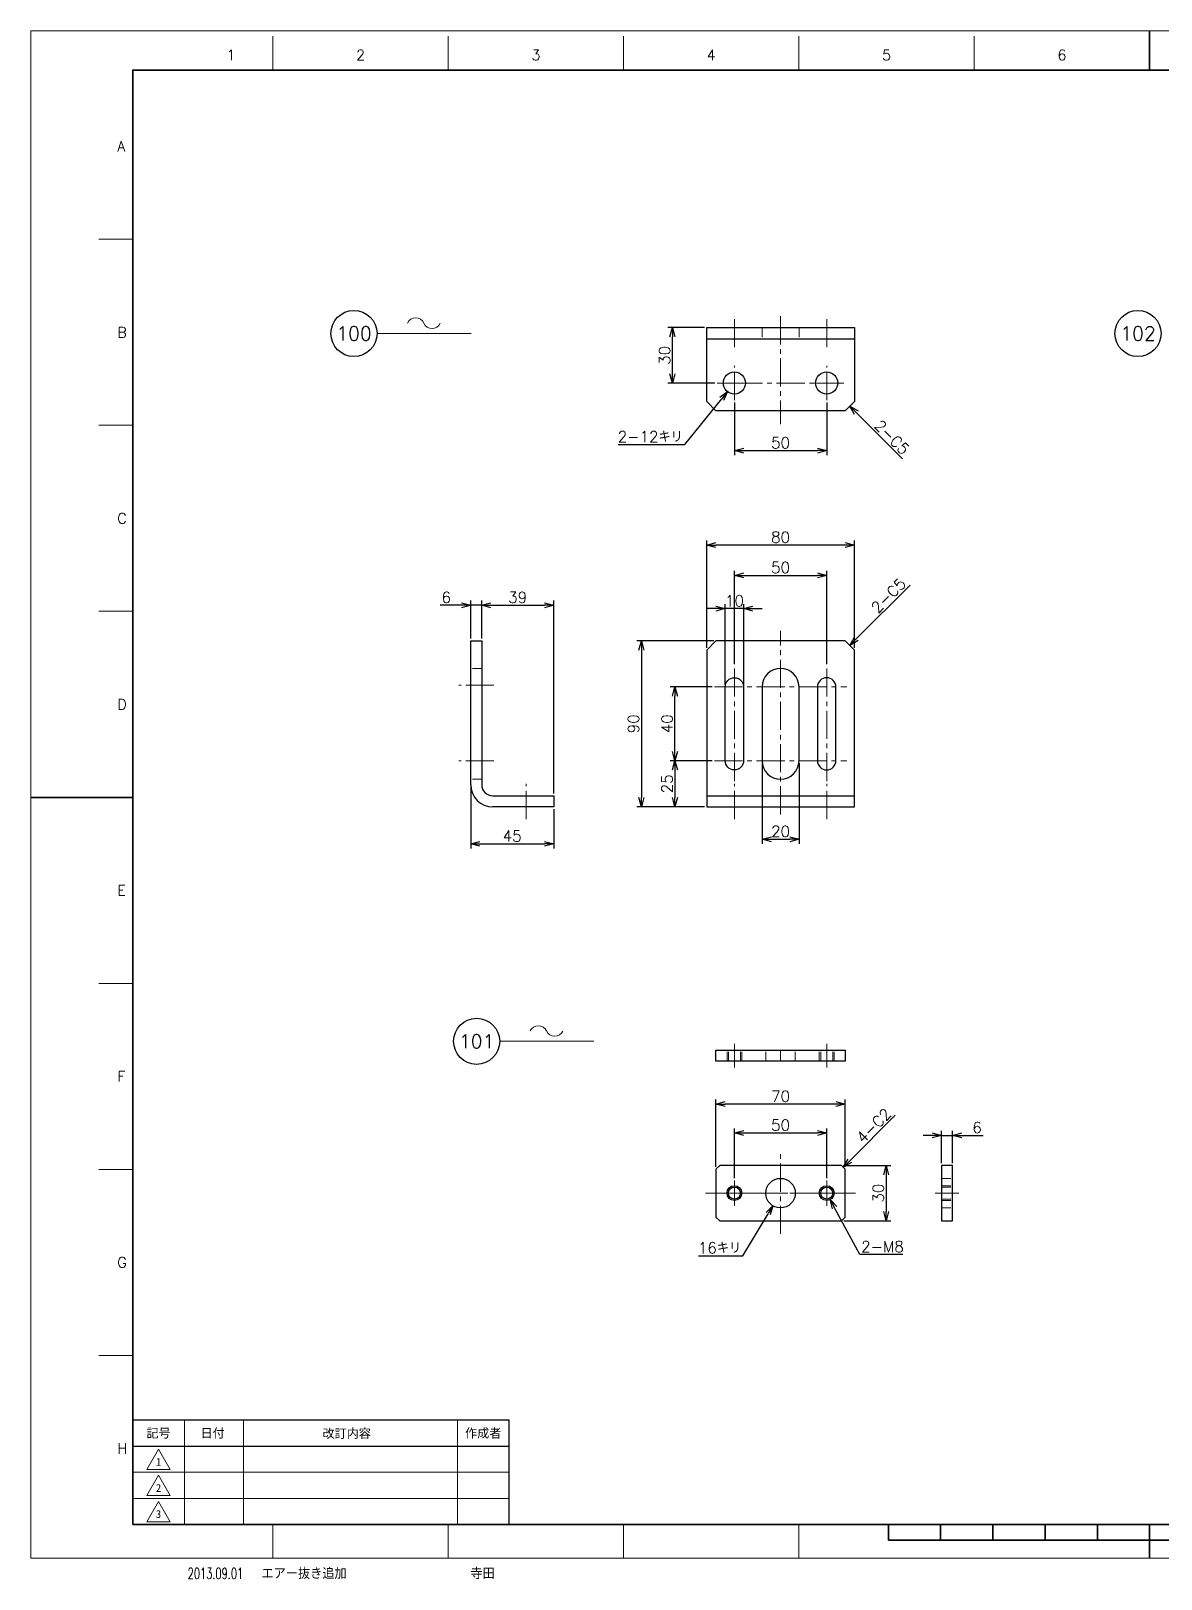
# Model space of a CAD drawing. Header units: millimetres. Extents: x 0 to 1176, y -11 to 828.
# Drawn here: x 0 to 613, y -11 to 828 of the extents above; entities that cross this region are included whole.
import ezdxf
from ezdxf import colors
from ezdxf.entities.mleader import LeaderData, LeaderLine
from ezdxf.enums import TextEntityAlignment as Align
from ezdxf.math import Vec2, Vec3

# ---------------------------------------------------------------- set-up
doc = ezdxf.new("R2010")
doc.units = ezdxf.units.MM
doc.header["$LTSCALE"] = 0.8
doc.header["$PDMODE"] = 99
doc.header["$PDSIZE"] = 1
doc.linetypes.add('CENTER2', pattern=[28.575, 19.05, -3.175, 3.175, -3.175])
doc.linetypes.add('HIDDEN', pattern=[9.525, 6.35, -3.175])
for name, color, linetype, lineweight in [('04_HIDDEN', 2, 'HIDDEN', 13), ('05_CENTER', 4, 'CENTER2', 13), ('08_DIM', 3, 'Continuous', 13), ('90_FRAME', 5, 'Continuous', 35)]:
    doc.layers.add(name, color=color, linetype=linetype, lineweight=lineweight)
doc.layers.add('10_DRAFT', color=8, linetype='Continuous', lineweight=0, plot=False)
doc.layers.add('91_BLANK', color=5, linetype='Continuous', lineweight=0, plot=False)
doc.styles.add('KSS_TXT', font='txt.shx', dxfattribs={"bigfont": 'extfont2.shx'})
doc.styles.add('MS_G', font='MS Gothic.ttf')
doc.styles.get("Standard").update_dxf_attribs({"font": 'txt.shx', "bigfont": 'extfont2.shx'})
doc.styles.add('表題用', font='MS PGothic.ttf')
doc.dimstyles.new('KSS_DIM', dxfattribs={"dimscale": 2, "dimtxt": 3, "dimasz": 2.5, "dimexe": 1.25, "dimexo": 0.625, "dimtad": 1, "dimdsep": 46, "dimtxsty": 'KSS_TXT', "dimblk": 'OPEN30', "dimcen": 0, "dimazin": 2, "dimtfac": 0.75, "dimtmove": 0, "dimatfit": 3, "dimldrblk": 'OPEN30', "dimfxl": 1.25, "dimtolj": 1, "dimarcsym": 0})
doc.dimstyles.new('KSS_DIM$3', dxfattribs={"dimscale": 2, "dimtxt": 3, "dimasz": 2.5, "dimexe": 1.25, "dimexo": 0.625, "dimtad": 1, "dimtih": 1, "dimtoh": 1, "dimdsep": 46, "dimtxsty": 'KSS_TXT', "dimblk": 'OPEN30', "dimcen": 0, "dimazin": 2, "dimtfac": 0.75, "dimtofl": 0, "dimtmove": 0, "dimatfit": 3, "dimldrblk": 'OPEN30', "dimfxl": 1.25, "dimtolj": 1, "dimarcsym": 0})

# ---------------------------------------------------------------- blocks, each defined once
blk = doc.blocks.new('AM_BALLOON1')
at = {"transparency": 16777216}
blk.add_circle((0, 0), 5, dxfattribs=at)
blk.add_attdef('B_NUMBER', text='', height=3, dxfattribs=at).set_placement((0, 0), align=Align.MIDDLE_CENTER)
blk = doc.blocks.new('_OPEN')
at = {"color": 0, "linetype": 'ByBlock'}
for p, q in [((-1, 0.17), (0, 0)), ((0, 0), (-1, -0.17)), ((0, 0), (-1, 0))]:
    blk.add_line(p, q, dxfattribs=at)
blk = doc.blocks.new('p1ba05')
for centre, start, end in [((-2.95, 0.29), 24.2276, 155.5758), ((0, 1.62), 204.2276, 335.5758)]:
    blk.add_arc(centre, 1.62, start, end)
blk = doc.blocks.new('_Open30')
at = {"color": 0, "linetype": 'ByBlock', "lineweight": -2}
for p, q in [((-1, 0.27), (0, 0)), ((0, 0), (-1, -0.27)), ((0, 0), (-1, 0))]:
    blk.add_line(p, q, dxfattribs=at)
blk = doc.blocks.new('*D156')
at = {"layer": '08_DIM', "color": 0, "lineweight": -2, "transparency": 16777216}
for p, q in [((370.1, 497.26), (328.39, 497.26)), ((330.89, 492.26), (330.89, 412.26)), ((365.1, 407.26), (328.39, 407.26))]:
    blk.add_line(p, q, dxfattribs=at)
at = {"layer": 'Defpoints', "color": 0, "transparency": 16777216}
for p in [(371.35, 497.26), (330.89, 407.26), (366.35, 407.26)]:
    blk.add_point(p, dxfattribs=at)
at = {"layer": '08_DIM', "color": 0, "lineweight": -2, "transparency": 16777216, "xscale": 5, "yscale": 5, "zscale": 5}
for p, rotation in [((330.89, 497.26), 90), ((330.89, 407.26), 270)]:
    blk.add_blockref('_Open30', p, dxfattribs=dict(at, rotation=rotation))
at = {"layer": '08_DIM', "color": 0, "transparency": 16777216, "insert": (326.64, 452.26), "char_height": 6, "attachment_point": 5, "rotation": 90, "style": 'KSS_TXT'}
blk.add_mtext('\\A1;90', dxfattribs=at)
blk = doc.blocks.new('*D157')
at = {"layer": '08_DIM', "color": 0, "lineweight": -2, "transparency": 16777216}
for p, q in [((488.61, 229.17), (483.61, 229.17)), ((493.61, 214.17), (493.61, 231.67)), ((493.61, 229.17), (499.61, 229.17)), ((499.61, 214.17), (499.61, 231.67)), ((504.61, 229.17), (516.11, 229.17))]:
    blk.add_line(p, q, dxfattribs=at)
at = {"layer": 'Defpoints', "color": 0, "transparency": 16777216}
for p in [(499.61, 229.17), (493.61, 212.92), (499.61, 212.92)]:
    blk.add_point(p, dxfattribs=at)
at = {"layer": '08_DIM', "color": 0, "lineweight": -2, "transparency": 16777216, "xscale": 5, "yscale": 5, "zscale": 5}
blk.add_blockref('_Open30', (493.61, 229.17), dxfattribs=at)
at = {"layer": '08_DIM', "color": 0, "lineweight": -2, "transparency": 16777216, "xscale": 5, "yscale": 5, "zscale": 5, "rotation": 180}
blk.add_blockref('_Open30', (499.61, 229.17), dxfattribs=at)
at = {"layer": '08_DIM', "color": 0, "transparency": 16777216, "insert": (512.86, 233.42), "char_height": 6, "attachment_point": 5, "style": 'KSS_TXT'}
blk.add_mtext('\\A1;6', dxfattribs=at)
blk = doc.blocks.new('*D158')
at = {"layer": '08_DIM', "color": 0, "lineweight": -2, "transparency": 16777216}
for p, q in [((440.6, 212.92), (466.09, 212.92)), ((463.59, 207.92), (463.59, 187.92)), ((440.6, 182.92), (466.09, 182.92))]:
    blk.add_line(p, q, dxfattribs=at)
at = {"layer": 'Defpoints', "color": 0, "transparency": 16777216}
for p in [(439.35, 212.92), (439.35, 182.92), (463.59, 182.92)]:
    blk.add_point(p, dxfattribs=at)
at = {"layer": '08_DIM', "color": 0, "lineweight": -2, "transparency": 16777216, "xscale": 5, "yscale": 5, "zscale": 5}
for p, rotation in [((463.59, 212.92), 90), ((463.59, 182.92), 270)]:
    blk.add_blockref('_Open30', p, dxfattribs=dict(at, rotation=rotation))
at = {"layer": '08_DIM', "color": 0, "transparency": 16777216, "insert": (459.34, 197.92), "char_height": 6, "attachment_point": 5, "rotation": 90, "style": 'KSS_TXT'}
blk.add_mtext('\\A1;30', dxfattribs=at)
blk = doc.blocks.new('*D159')
at = {"layer": '08_DIM', "color": 0, "lineweight": -2, "transparency": 16777216}
for p, q in [((371.35, 212.17), (371.35, 248.64)), ((436.35, 246.14), (376.35, 246.14)), ((441.35, 212.17), (441.35, 248.64))]:
    blk.add_line(p, q, dxfattribs=at)
at = {"layer": 'Defpoints', "color": 0, "transparency": 16777216}
for p in [(371.35, 246.14), (371.35, 210.92), (441.35, 210.92)]:
    blk.add_point(p, dxfattribs=at)
at = {"layer": '08_DIM', "color": 0, "lineweight": -2, "transparency": 16777216, "xscale": 5, "yscale": 5, "zscale": 5, "rotation": 180}
blk.add_blockref('_Open30', (371.35, 246.14), dxfattribs=at)
at = {"layer": '08_DIM', "color": 0, "lineweight": -2, "transparency": 16777216, "xscale": 5, "yscale": 5, "zscale": 5}
blk.add_blockref('_Open30', (441.35, 246.14), dxfattribs=at)
at = {"layer": '08_DIM', "color": 0, "transparency": 16777216, "insert": (406.35, 250.39), "char_height": 6, "attachment_point": 5, "style": 'KSS_TXT'}
blk.add_mtext('\\A1;70', dxfattribs=at)
blk = doc.blocks.new('*D160')
at = {"layer": '08_DIM', "color": 0, "lineweight": -2, "transparency": 16777216}
for p, q in [((381.35, 206.1), (381.35, 233.02)), ((386.35, 230.52), (426.35, 230.52)), ((431.35, 206.1), (431.35, 233.02))]:
    blk.add_line(p, q, dxfattribs=at)
at = {"layer": 'Defpoints', "color": 0, "transparency": 16777216}
for p in [(431.35, 230.52), (381.35, 204.85), (431.35, 204.85)]:
    blk.add_point(p, dxfattribs=at)
at = {"layer": '08_DIM', "color": 0, "lineweight": -2, "transparency": 16777216, "xscale": 5, "yscale": 5, "zscale": 5, "rotation": 180}
blk.add_blockref('_Open30', (381.35, 230.52), dxfattribs=at)
at = {"layer": '08_DIM', "color": 0, "lineweight": -2, "transparency": 16777216, "xscale": 5, "yscale": 5, "zscale": 5}
blk.add_blockref('_Open30', (431.35, 230.52), dxfattribs=at)
at = {"layer": '08_DIM', "color": 0, "transparency": 16777216, "insert": (406.35, 234.77), "char_height": 6, "attachment_point": 5, "style": 'KSS_TXT'}
blk.add_mtext('\\A1;50', dxfattribs=at)
blk = doc.blocks.new('M8Tz_2')
at = {"color": 0}
for radius in [4, 3.25]:
    blk.add_circle((0, 0), radius, dxfattribs=at)
at = {"layer": '05_CENTER'}
for p, q in [((6.92, 0), (-6.92, 0)), ((0, -6.92), (0, 6.92))]:
    blk.add_line(p, q, dxfattribs=at)
blk = doc.blocks.new('*D161')
at = {"layer": '08_DIM', "color": 0, "lineweight": -2, "transparency": 16777216}
for p, q in [((365.1, 666.96), (345.25, 666.96)), ((347.75, 641.96), (347.75, 661.96)), ((370.76, 636.96), (345.25, 636.96))]:
    blk.add_line(p, q, dxfattribs=at)
at = {"layer": 'Defpoints', "color": 0, "transparency": 16777216}
for p in [(347.75, 666.96), (366.35, 666.96), (372.01, 636.96)]:
    blk.add_point(p, dxfattribs=at)
at = {"layer": '08_DIM', "color": 0, "lineweight": -2, "transparency": 16777216, "xscale": 5, "yscale": 5, "zscale": 5}
for p, rotation in [((347.75, 666.96), 90), ((347.75, 636.96), 270)]:
    blk.add_blockref('_Open30', p, dxfattribs=dict(at, rotation=rotation))
at = {"layer": '08_DIM', "color": 0, "transparency": 16777216, "insert": (343.5, 651.96), "char_height": 6, "attachment_point": 5, "rotation": 90, "style": 'KSS_TXT'}
blk.add_mtext('\\A1;30', dxfattribs=at)
blk = doc.blocks.new('*D162')
at = {"layer": '08_DIM', "color": 0, "lineweight": -2, "transparency": 16777216}
for p, q in [((381.35, 626.37), (381.35, 597.79)), ((431.35, 626.37), (431.35, 597.79)), ((386.35, 600.29), (426.35, 600.29))]:
    blk.add_line(p, q, dxfattribs=at)
at = {"layer": 'Defpoints', "color": 0, "transparency": 16777216}
for p in [(381.35, 627.62), (431.35, 627.62), (431.35, 600.29)]:
    blk.add_point(p, dxfattribs=at)
at = {"layer": '08_DIM', "color": 0, "lineweight": -2, "transparency": 16777216, "xscale": 5, "yscale": 5, "zscale": 5, "rotation": 180}
blk.add_blockref('_Open30', (381.35, 600.29), dxfattribs=at)
at = {"layer": '08_DIM', "color": 0, "lineweight": -2, "transparency": 16777216, "xscale": 5, "yscale": 5, "zscale": 5}
blk.add_blockref('_Open30', (431.35, 600.29), dxfattribs=at)
at = {"layer": '08_DIM', "color": 0, "transparency": 16777216, "insert": (406.35, 604.54), "char_height": 6, "attachment_point": 5, "style": 'KSS_TXT'}
blk.add_mtext('\\A1;50', dxfattribs=at)
blk = doc.blocks.new('*D163')
at = {"layer": '08_DIM', "color": 0, "lineweight": -2, "transparency": 16777216}
for p, q in [((238.37, 418.01), (238.37, 384.71)), ((283.37, 406.01), (283.37, 384.71)), ((243.37, 387.21), (278.37, 387.21))]:
    blk.add_line(p, q, dxfattribs=at)
at = {"layer": 'Defpoints', "color": 0, "transparency": 16777216}
for p in [(238.37, 419.26), (283.37, 407.26), (283.37, 387.21)]:
    blk.add_point(p, dxfattribs=at)
at = {"layer": '08_DIM', "color": 0, "lineweight": -2, "transparency": 16777216, "xscale": 5, "yscale": 5, "zscale": 5, "rotation": 180}
blk.add_blockref('_Open30', (238.37, 387.21), dxfattribs=at)
at = {"layer": '08_DIM', "color": 0, "lineweight": -2, "transparency": 16777216, "xscale": 5, "yscale": 5, "zscale": 5}
blk.add_blockref('_Open30', (283.37, 387.21), dxfattribs=at)
at = {"layer": '08_DIM', "color": 0, "transparency": 16777216, "insert": (260.87, 391.46), "char_height": 6, "attachment_point": 5, "style": 'KSS_TXT'}
blk.add_mtext('\\A1;45', dxfattribs=at)
blk = doc.blocks.new('*D164')
at = {"layer": '08_DIM', "color": 0, "lineweight": -2, "transparency": 16777216}
for p, q in [((244.37, 498.51), (244.37, 519.04)), ((249.37, 516.54), (278.37, 516.54)), ((283.37, 414.51), (283.37, 519.04))]:
    blk.add_line(p, q, dxfattribs=at)
at = {"layer": 'Defpoints', "color": 0, "transparency": 16777216}
for p in [(283.37, 516.54), (244.37, 497.26), (283.37, 413.26)]:
    blk.add_point(p, dxfattribs=at)
at = {"layer": '08_DIM', "color": 0, "lineweight": -2, "transparency": 16777216, "xscale": 5, "yscale": 5, "zscale": 5, "rotation": 180}
blk.add_blockref('_Open30', (244.37, 516.54), dxfattribs=at)
at = {"layer": '08_DIM', "color": 0, "lineweight": -2, "transparency": 16777216, "xscale": 5, "yscale": 5, "zscale": 5}
blk.add_blockref('_Open30', (283.37, 516.54), dxfattribs=at)
at = {"layer": '08_DIM', "color": 0, "transparency": 16777216, "insert": (263.87, 520.79), "char_height": 6, "attachment_point": 5, "style": 'KSS_TXT'}
blk.add_mtext('\\A1;39', dxfattribs=at)
blk = doc.blocks.new('*D165')
at = {"layer": '08_DIM', "color": 0, "lineweight": -2, "transparency": 16777216}
for p, q in [((233.37, 516.54), (221.87, 516.54)), ((238.37, 498.51), (238.37, 519.04)), ((244.37, 516.54), (238.37, 516.54)), ((244.37, 498.51), (244.37, 519.04)), ((249.37, 516.54), (254.37, 516.54))]:
    blk.add_line(p, q, dxfattribs=at)
at = {"layer": 'Defpoints', "color": 0, "transparency": 16777216}
for p in [(238.37, 516.54), (238.37, 497.26), (244.37, 497.26)]:
    blk.add_point(p, dxfattribs=at)
at = {"layer": '08_DIM', "color": 0, "lineweight": -2, "transparency": 16777216, "xscale": 5, "yscale": 5, "zscale": 5}
blk.add_blockref('_Open30', (238.37, 516.54), dxfattribs=at)
at = {"layer": '08_DIM', "color": 0, "lineweight": -2, "transparency": 16777216, "xscale": 5, "yscale": 5, "zscale": 5, "rotation": 180}
blk.add_blockref('_Open30', (244.37, 516.54), dxfattribs=at)
at = {"layer": '08_DIM', "color": 0, "transparency": 16777216, "insert": (225.12, 520.79), "char_height": 6, "attachment_point": 5, "style": 'KSS_TXT'}
blk.add_mtext('\\A1;6', dxfattribs=at)
blk = doc.blocks.new('*D166')
at = {"layer": '08_DIM', "color": 0, "lineweight": -2, "transparency": 16777216}
for p, q in [((369.25, 472.26), (346.56, 472.26)), ((349.06, 437.26), (349.06, 467.26)), ((369.25, 432.26), (346.56, 432.26))]:
    blk.add_line(p, q, dxfattribs=at)
at = {"layer": 'Defpoints', "color": 0, "transparency": 16777216}
for p in [(349.06, 472.26), (370.5, 472.26), (370.5, 432.26)]:
    blk.add_point(p, dxfattribs=at)
at = {"layer": '08_DIM', "color": 0, "lineweight": -2, "transparency": 16777216, "xscale": 5, "yscale": 5, "zscale": 5}
for p, rotation in [((349.06, 472.26), 90), ((349.06, 432.26), 270)]:
    blk.add_blockref('_Open30', p, dxfattribs=dict(at, rotation=rotation))
at = {"layer": '08_DIM', "color": 0, "transparency": 16777216, "insert": (344.81, 452.26), "char_height": 6, "attachment_point": 5, "rotation": 90, "style": 'KSS_TXT'}
blk.add_mtext('\\A1;40', dxfattribs=at)
blk = doc.blocks.new('*D167')
at = {"layer": '08_DIM', "color": 0, "lineweight": -2, "transparency": 16777216}
for p, q in [((369.25, 432.26), (346.56, 432.26)), ((349.06, 427.26), (349.06, 412.26)), ((365.1, 407.26), (346.56, 407.26))]:
    blk.add_line(p, q, dxfattribs=at)
at = {"layer": 'Defpoints', "color": 0, "transparency": 16777216}
for p in [(370.5, 432.26), (349.06, 407.26), (366.35, 407.26)]:
    blk.add_point(p, dxfattribs=at)
at = {"layer": '08_DIM', "color": 0, "lineweight": -2, "transparency": 16777216, "xscale": 5, "yscale": 5, "zscale": 5}
for p, rotation in [((349.06, 432.26), 90), ((349.06, 407.26), 270)]:
    blk.add_blockref('_Open30', p, dxfattribs=dict(at, rotation=rotation))
at = {"layer": '08_DIM', "color": 0, "transparency": 16777216, "insert": (344.81, 419.76), "char_height": 6, "attachment_point": 5, "rotation": 90, "style": 'KSS_TXT'}
blk.add_mtext('\\A1;25', dxfattribs=at)
blk = doc.blocks.new('*D168')
at = {"layer": '08_DIM', "color": 0, "lineweight": -2, "transparency": 16777216}
for p, q in [((366.35, 493.51), (366.35, 551.61)), ((441.35, 549.11), (371.35, 549.11)), ((446.35, 493.51), (446.35, 551.61))]:
    blk.add_line(p, q, dxfattribs=at)
at = {"layer": 'Defpoints', "color": 0, "transparency": 16777216}
for p in [(366.35, 549.11), (366.35, 492.26), (446.35, 492.26)]:
    blk.add_point(p, dxfattribs=at)
at = {"layer": '08_DIM', "color": 0, "lineweight": -2, "transparency": 16777216, "xscale": 5, "yscale": 5, "zscale": 5, "rotation": 180}
blk.add_blockref('_Open30', (366.35, 549.11), dxfattribs=at)
at = {"layer": '08_DIM', "color": 0, "lineweight": -2, "transparency": 16777216, "xscale": 5, "yscale": 5, "zscale": 5}
blk.add_blockref('_Open30', (446.35, 549.11), dxfattribs=at)
at = {"layer": '08_DIM', "color": 0, "transparency": 16777216, "insert": (406.35, 553.36), "char_height": 6, "attachment_point": 5, "style": 'KSS_TXT'}
blk.add_mtext('\\A1;80', dxfattribs=at)
blk = doc.blocks.new('*D169')
at = {"layer": '08_DIM', "color": 0, "lineweight": -2, "transparency": 16777216}
for p, q in [((381.35, 484.51), (381.35, 535.21)), ((386.35, 532.71), (426.35, 532.71)), ((431.35, 484.51), (431.35, 535.21))]:
    blk.add_line(p, q, dxfattribs=at)
at = {"layer": 'Defpoints', "color": 0, "transparency": 16777216}
for p in [(431.35, 532.71), (381.35, 483.26), (431.35, 483.26)]:
    blk.add_point(p, dxfattribs=at)
at = {"layer": '08_DIM', "color": 0, "lineweight": -2, "transparency": 16777216, "xscale": 5, "yscale": 5, "zscale": 5, "rotation": 180}
blk.add_blockref('_Open30', (381.35, 532.71), dxfattribs=at)
at = {"layer": '08_DIM', "color": 0, "lineweight": -2, "transparency": 16777216, "xscale": 5, "yscale": 5, "zscale": 5}
blk.add_blockref('_Open30', (431.35, 532.71), dxfattribs=at)
at = {"layer": '08_DIM', "color": 0, "transparency": 16777216, "insert": (406.35, 536.96), "char_height": 6, "attachment_point": 5, "style": 'KSS_TXT'}
blk.add_mtext('\\A1;50', dxfattribs=at)
blk = doc.blocks.new('*D170')
at = {"layer": '08_DIM', "color": 0, "lineweight": -2, "transparency": 16777216}
for p, q in [((371.35, 514.67), (366.35, 514.67)), ((376.35, 473.51), (376.35, 517.17)), ((386.35, 514.67), (376.35, 514.67)), ((386.35, 473.51), (386.35, 517.17)), ((391.35, 514.67), (396.35, 514.67))]:
    blk.add_line(p, q, dxfattribs=at)
at = {"layer": 'Defpoints', "color": 0, "transparency": 16777216}
for p in [(376.35, 514.67), (376.35, 472.26), (386.35, 472.26)]:
    blk.add_point(p, dxfattribs=at)
at = {"layer": '08_DIM', "color": 0, "lineweight": -2, "transparency": 16777216, "xscale": 5, "yscale": 5, "zscale": 5}
blk.add_blockref('_Open30', (376.35, 514.67), dxfattribs=at)
at = {"layer": '08_DIM', "color": 0, "lineweight": -2, "transparency": 16777216, "xscale": 5, "yscale": 5, "zscale": 5, "rotation": 180}
blk.add_blockref('_Open30', (386.35, 514.67), dxfattribs=at)
at = {"layer": '08_DIM', "color": 0, "transparency": 16777216, "insert": (381.35, 518.92), "char_height": 6, "attachment_point": 5, "style": 'KSS_TXT'}
blk.add_mtext('\\A1;10', dxfattribs=at)
blk = doc.blocks.new('*D171')
at = {"layer": '08_DIM', "color": 0, "lineweight": -2, "transparency": 16777216}
for p, q in [((396.35, 431.01), (396.35, 387.19)), ((416.35, 431.01), (416.35, 387.19)), ((401.35, 389.69), (411.35, 389.69))]:
    blk.add_line(p, q, dxfattribs=at)
at = {"layer": 'Defpoints', "color": 0, "transparency": 16777216}
for p in [(396.35, 432.26), (416.35, 432.26), (416.35, 389.69)]:
    blk.add_point(p, dxfattribs=at)
at = {"layer": '08_DIM', "color": 0, "lineweight": -2, "transparency": 16777216, "xscale": 5, "yscale": 5, "zscale": 5, "rotation": 180}
blk.add_blockref('_Open30', (396.35, 389.69), dxfattribs=at)
at = {"layer": '08_DIM', "color": 0, "lineweight": -2, "transparency": 16777216, "xscale": 5, "yscale": 5, "zscale": 5}
blk.add_blockref('_Open30', (416.35, 389.69), dxfattribs=at)
at = {"layer": '08_DIM', "color": 0, "transparency": 16777216, "insert": (406.35, 393.94), "char_height": 6, "attachment_point": 5, "style": 'KSS_TXT'}
blk.add_mtext('\\A1;20', dxfattribs=at)
blk = doc.blocks.new('*D172')
at = {"layer": '08_DIM', "color": 0, "lineweight": -2, "transparency": 16777216}
for p, q in [((354.38, 603.6), (374.43, 628.4)), ((318.33, 603.6), (354.38, 603.6))]:
    blk.add_line(p, q, dxfattribs=at)
at = {"layer": 'Defpoints', "color": 0, "transparency": 16777216}
for p in [(385.12, 641.62), (377.57, 632.29)]:
    blk.add_point(p, dxfattribs=at)
at = {"layer": '08_DIM', "color": 0, "lineweight": -2, "transparency": 16777216, "xscale": 5, "yscale": 5, "zscale": 5, "rotation": 51.04812904938363}
blk.add_blockref('_Open30', (377.57, 632.29), dxfattribs=at)
at = {"layer": '08_DIM', "color": 0, "transparency": 16777216, "insert": (335.73, 607.85), "char_height": 6, "attachment_point": 5, "style": 'KSS_TXT'}
blk.add_mtext('\\A1;2-12キリ', dxfattribs=at)
blk = doc.blocks.new('*D173')
at = {"layer": '08_DIM', "color": 0, "lineweight": -2, "transparency": 16777216}
blk.add_line((447.38, 620.92), (472.4, 595.91), dxfattribs=at)
at = {"layer": 'Defpoints', "color": 0, "transparency": 16777216}
for p in [(443.85, 624.46), (483.63, 584.68), (483.63, 584.68)]:
    blk.add_point(p, dxfattribs=at)
at = {"layer": '08_DIM', "color": 0, "lineweight": -2, "transparency": 16777216, "xscale": 5, "yscale": 5, "zscale": 5, "rotation": 135}
blk.add_blockref('_Open30', (443.85, 624.46), dxfattribs=at)
at = {"layer": '08_DIM', "color": 0, "transparency": 16777216, "insert": (466.74, 607.57), "char_height": 6, "attachment_point": 5, "rotation": 315, "style": 'KSS_TXT'}
blk.add_mtext('\\A1;2-C5', dxfattribs=at)
blk = doc.blocks.new('*D174')
at = {"layer": '08_DIM', "color": 0, "lineweight": -2, "transparency": 16777216}
blk.add_line((447.38, 498.29), (476.54, 527.45), dxfattribs=at)
at = {"layer": 'Defpoints', "color": 0, "transparency": 16777216}
for p in [(491.91, 542.82), (491.91, 542.82), (443.85, 494.76)]:
    blk.add_point(p, dxfattribs=at)
at = {"layer": '08_DIM', "color": 0, "lineweight": -2, "transparency": 16777216, "xscale": 5, "yscale": 5, "zscale": 5, "rotation": 225}
blk.add_blockref('_Open30', (443.85, 494.76), dxfattribs=at)
at = {"layer": '08_DIM', "color": 0, "transparency": 16777216, "insert": (464.87, 521.79), "char_height": 6, "attachment_point": 5, "rotation": 45, "style": 'KSS_TXT'}
blk.add_mtext('\\A1;2-C5', dxfattribs=at)
blk = doc.blocks.new('*D142')
at = {"layer": '08_DIM', "color": 0, "lineweight": -2, "transparency": 16777216}
for p, q in [((449.33, 164.69), (435.63, 190.01)), ((472.58, 164.69), (449.33, 164.69))]:
    blk.add_line(p, q, dxfattribs=at)
at = {"layer": 'Defpoints', "color": 0, "transparency": 16777216}
for p in [(429.44, 201.44), (433.25, 194.4)]:
    blk.add_point(p, dxfattribs=at)
at = {"layer": '08_DIM', "color": 0, "lineweight": -2, "transparency": 16777216, "xscale": 5, "yscale": 5, "zscale": 5, "rotation": 118.4137593442515}
blk.add_blockref('_Open30', (433.25, 194.4), dxfattribs=at)
at = {"layer": '08_DIM', "color": 0, "transparency": 16777216, "insert": (461.58, 168.94), "char_height": 6, "attachment_point": 5, "style": 'KSS_TXT'}
blk.add_mtext('\\A1;2-M8', dxfattribs=at)
blk = doc.blocks.new('*D143')
at = {"layer": '08_DIM', "color": 0, "lineweight": -2, "transparency": 16777216}
blk.add_line((443.88, 215.46), (468.56, 240.13), dxfattribs=at)
at = {"layer": 'Defpoints', "color": 0, "transparency": 16777216}
for p in [(473.47, 245.04), (473.47, 245.04), (440.35, 211.92)]:
    blk.add_point(p, dxfattribs=at)
at = {"layer": '08_DIM', "color": 0, "lineweight": -2, "transparency": 16777216, "xscale": 5, "yscale": 5, "zscale": 5, "rotation": 225}
blk.add_blockref('_Open30', (440.35, 211.92), dxfattribs=at)
at = {"layer": '08_DIM', "color": 0, "transparency": 16777216, "insert": (456.89, 234.48), "char_height": 6, "attachment_point": 5, "rotation": 45, "style": 'KSS_TXT'}
blk.add_mtext('\\A1;4-C2', dxfattribs=at)
blk = doc.blocks.new('*D144')
at = {"layer": '08_DIM', "color": 0, "lineweight": -2, "transparency": 16777216}
for p, q in [((385.94, 164.01), (399.64, 186.78)), ((361.89, 164.01), (385.94, 164.01))]:
    blk.add_line(p, q, dxfattribs=at)
at = {"layer": 'Defpoints', "color": 0, "transparency": 16777216}
for p in [(410.47, 204.78), (402.22, 191.07)]:
    blk.add_point(p, dxfattribs=at)
at = {"layer": '08_DIM', "color": 0, "lineweight": -2, "transparency": 16777216, "xscale": 5, "yscale": 5, "zscale": 5, "rotation": 58.95791104786242}
blk.add_blockref('_Open30', (402.22, 191.07), dxfattribs=at)
at = {"layer": '08_DIM', "color": 0, "transparency": 16777216, "insert": (373.29, 168.26), "char_height": 6, "attachment_point": 5, "style": 'KSS_TXT'}
blk.add_mtext('\\A1;16キリ', dxfattribs=at)

msp = doc.modelspace()

# ---------------------------------------------------------------- linework, layer by layer
at = {"color": 0}
for p, q in [((366.347, 660.958), (446.347, 660.958)), ((238.372, 419.256), (238.372, 497.256)), ((238.372, 497.256), (244.372, 497.256)), ((244.372, 497.256), (244.372, 419.256)), ((250.372, 413.256), (283.372, 413.256)), ((283.372, 413.256), (283.372, 407.256)), ((366.347, 413.256), (446.347, 413.256)), ((283.372, 407.256), (250.372, 407.256))]:
    msp.add_line(p, q, dxfattribs=at)
for points in [[(366.347, 666.958), (446.347, 666.958), (446.347, 626.958), (441.347, 621.958), (371.347, 621.958), (366.347, 626.958)], [(366.347, 407.256), (446.347, 407.256), (446.347, 492.256), (441.347, 497.256), (371.347, 497.256), (366.347, 492.256)], [(371.347, 269.359), (371.347, 275.359), (441.347, 275.359), (441.347, 269.359)], [(371.347, 210.923), (371.347, 184.923), (373.347, 182.923), (439.347, 182.923), (441.347, 184.923), (441.347, 210.923), (439.347, 212.923), (373.347, 212.923)], [(493.614, 212.923), (493.614, 182.923), (499.614, 182.923), (499.614, 212.923)]]:
    msp.add_lwpolyline(points, close=True, dxfattribs=at)
for points in [[(396.347, 472.256), (396.347, 432.256, 1), (416.347, 432.256), (416.347, 472.256, 1)], [(386.347, 472.256), (386.347, 432.256, -1), (376.347, 432.256), (376.347, 472.256, -1)], [(426.347, 472.256), (426.347, 432.256, 1), (436.347, 432.256), (436.347, 472.256, 1)]]:
    msp.add_lwpolyline(points, format="xyb", close=True, dxfattribs=at)
for centre, radius in [((381.347, 636.958), 6), ((431.347, 636.958), 6), ((406.347, 197.923), 8)]:
    msp.add_circle(centre, radius, dxfattribs=at)
for radius in [12, 6]:
    msp.add_arc((250.372, 419.256), radius, 180, 270, dxfattribs=at)
at = {"layer": '04_HIDDEN'}
for p, q in [((396.347, 666.958), (396.347, 660.958)), ((416.347, 666.958), (416.347, 660.958)), ((244.372, 482.256), (238.372, 482.256)), ((244.372, 422.256), (238.372, 422.256)), ((377.347, 269.359), (377.347, 275.359)), ((378.097, 269.359), (378.097, 275.359)), ((384.597, 269.359), (384.597, 275.359)), ((385.347, 269.359), (385.347, 275.359)), ((398.347, 269.359), (398.347, 275.359)), ((414.347, 269.359), (414.347, 275.359)), ((427.347, 269.359), (427.347, 275.359)), ((428.097, 269.359), (428.097, 275.359)), ((434.597, 269.359), (434.597, 275.359)), ((435.347, 269.359), (435.347, 275.359)), ((493.614, 201.923), (499.614, 201.923)), ((493.614, 201.173), (499.614, 201.173)), ((493.614, 194.673), (499.614, 194.673)), ((493.614, 193.923), (499.614, 193.923))]:
    msp.add_line(p, q, dxfattribs=at)
at = {"layer": '04_HIDDEN', "color": 9}
for p, q in [((493.614, 205.923), (499.614, 205.923)), ((493.614, 189.923), (499.614, 189.923))]:
    msp.add_line(p, q, dxfattribs=at)
at = {"layer": '05_CENTER'}
for p, q in [((381.347, 671.635), (381.347, 656.097)), ((406.347, 673.107), (406.347, 614.599)), ((431.347, 671.635), (431.347, 656.097)), ((381.347, 627.617), (381.347, 646.299)), ((431.347, 627.617), (431.347, 646.299)), ((372.006, 636.958), (390.688, 636.958)), ((381.347, 636.958), (431.347, 636.958)), ((440.688, 636.958), (422.006, 636.958)), ((406.347, 403.191), (406.347, 502.671)), ((381.347, 421.256), (381.347, 483.256)), ((431.347, 421.256), (431.347, 483.256)), ((250.962, 473.266), (231.905, 473.266)), ((370.504, 472.256), (442.189, 472.256)), ((250.962, 432.256), (231.905, 432.256)), ((370.504, 432.256), (442.189, 432.256)), ((268.372, 400.667), (268.372, 419.724)), ((381.347, 400.667), (381.347, 419.724)), ((431.347, 400.667), (431.347, 419.724)), ((381.347, 265.969), (381.347, 278.748)), ((431.347, 265.969), (431.347, 278.748)), ((406.347, 175.811), (406.347, 220.036)), ((365.639, 197.923), (447.054, 197.923)), ((395.001, 197.923), (417.692, 197.923)), ((490.224, 197.923), (503.003, 197.923))]:
    msp.add_line(p, q, dxfattribs=at)
at = {"layer": '08_DIM'}
for p, q in [((187.611, 663.79), (238.596, 663.79)), ((254.101, 280.181), (305.086, 280.181))]:
    msp.add_line(p, q, dxfattribs=at)
at = {"layer": '10_DRAFT'}
msp.add_line((406.347, 269.359), (406.347, 275.359), dxfattribs=at)
at = {"layer": '90_FRAME', "color": 4, "lineweight": 13}
for p, q in [((131.173, 806.5), (131.173, 824.906)), ((226.218, 806.5), (226.218, 824.906)), ((321.264, 806.5), (321.264, 824.906)), ((416.309, 806.5), (416.309, 824.906)), ((511.355, 806.5), (511.355, 824.906)), ((55.161, 714.86), (36.755, 714.86)), ((55.161, 614.044), (36.755, 614.044)), ((55.161, 513.228), (36.755, 513.228)), ((55.161, 311.596), (36.755, 311.596)), ((55.161, 210.78), (36.755, 210.78)), ((55.161, 109.964), (36.755, 109.964)), ((131.173, 0), (131.173, 18.324)), ((226.218, 0), (226.218, 18.324)), ((321.264, 0), (321.264, 18.324)), ((416.309, 0), (416.309, 18.324))]:
    msp.add_line(p, q, dxfattribs=at)
at = {"layer": '90_FRAME'}
for p, q in [((606.4, 827.746), (606.4, 806.5)), ((0, 412.412), (55.161, 412.412)), ((464.816, 9.829), (464.816, 18.324)), ((493.133, 9.829), (493.133, 18.324)), ((521.45, 9.829), (521.45, 18.324)), ((549.767, 9.829), (549.767, 18.324)), ((578.083, 9.829), (578.083, 18.324)), ((606.4, 0), (606.4, 18.324)), ((464.816, 9.829), (747.984, 9.829))]:
    msp.add_line(p, q, dxfattribs=at)
at = {"layer": '90_FRAME', "color": 0, "lineweight": 13}
for p, q in [((83.161, 18.324), (83.161, 74.895)), ((115.161, 18.324), (115.161, 74.895)), ((231.161, 18.324), (231.161, 74.895)), ((55.161, 46.609), (259.161, 46.609)), ((55.161, 32.467), (259.161, 32.467))]:
    msp.add_line(p, q, dxfattribs=at)
at = {"layer": '90_FRAME', "color": 0, "lineweight": 25}
msp.add_line((55.161, 60.752), (259.161, 60.752), dxfattribs=at)
at = {"layer": '90_FRAME'}
msp.add_lwpolyline([(55.161, 18.324), (1157.639, 18.324), (1157.639, 806.5), (55.161, 806.5)], close=True, dxfattribs=at)
at = {"layer": '90_FRAME', "color": 0, "lineweight": 25}
msp.add_lwpolyline([(55.161, 18.324), (259.161, 18.324), (259.161, 74.895), (55.161, 74.895)], close=True, dxfattribs=at)
at = {"layer": '90_FRAME', "color": 0, "lineweight": 13}
for points in [[(62.797, 48.111), (69.161, 59.135), (75.525, 48.111), (62.797, 48.111)], [(62.797, 33.969), (69.161, 44.992), (75.525, 33.969), (62.797, 33.969)], [(62.797, 19.826), (69.161, 30.849), (75.525, 19.826), (62.797, 19.826)]]:
    msp.add_lwpolyline(points, dxfattribs=at)
at = {"layer": '91_BLANK'}
msp.add_lwpolyline([(0, 0), (1176.045, 0), (1176.045, 827.746), (0, 827.746)], close=True, dxfattribs=at)

# ---------------------------------------------------------------- block references
at = {"rotation": 270}
for p in [(381.347, 197.923), (431.347, 197.923)]:
    msp.add_blockref('M8Tz_2', p, dxfattribs=at)
at = {"layer": '08_DIM', "xscale": 3, "yscale": 3, "zscale": 3}
for p in [(217.424, 666.525), (283.913, 282.916)]:
    msp.add_blockref('p1ba05', p, dxfattribs=at)

# ---------------------------------------------------------------- texts
at = {"layer": '90_FRAME', "color": 0, "lineweight": 13, "style": 'KSS_TXT'}
for s, p in [('1', (108.455, 810.166)), ('2', (178.696, 810.166)), ('3', (273.741, 810.166)), ('4', (368.787, 810.166)), ('5', (463.832, 810.166)), ('6', (558.878, 810.166))]:
    msp.add_text(s, height=5.68, dxfattribs=at).set_placement(p, align=Align.BOTTOM_CENTER)
for s, p in [('A', (46.799, 765.268)), ('B', (46.799, 664.452)), ('C', (46.799, 563.636)), ('D', (46.799, 462.82)), ('E', (46.799, 362.004)), ('F', (46.799, 261.188)), ('G', (46.799, 160.372)), ('H', (46.799, 59.556))]:
    msp.add_text(s, height=5.68, dxfattribs=at).set_placement(p, align=Align.MIDDLE_LEFT)
at = {"layer": '90_FRAME', "color": 0, "style": '表題用'}
for s, p in [('記号', (69.161, 67.824)), ('日付', (98.474, 67.824)), ('作成者', (245.161, 67.824))]:
    msp.add_text(s, height=4.8, dxfattribs=at).set_placement(p, align=Align.MIDDLE_CENTER)
msp.add_text('改訂内容', height=4.8, dxfattribs=at).set_placement((171.161, 67.824), align=Align.MIDDLE)
at = {"layer": '90_FRAME', "color": 0, "lineweight": 13, "style": 'MS_G'}
for s, p in [('1', (69.161, 52.267)), ('2', (69.161, 38.124)), ('3', (69.161, 23.981))]:
    msp.add_text(s, height=4.243, dxfattribs=at).set_placement(p, align=Align.MIDDLE)
at = {"layer": '90_FRAME', "color": 3, "lineweight": 13, "width": 0.65}
msp.add_text('2013.09.01', height=6, dxfattribs=at).set_placement((84.953, -11.205))
at = {"layer": '90_FRAME', "color": 3, "lineweight": 13}
for s, p in [('エアー抜き追加', (124.937, -11.205)), ('寺田', (238.21, -11.205))]:
    msp.add_text(s, height=6, dxfattribs=at).set_placement(p)

# ---------------------------------------------------------------- dimensions: what is measured, and where the dimension line sits
at = {"layer": '08_DIM'}
for base, p1, p2, picture, middle in [((347.751, 666.958), (372.006, 636.958), (366.347, 666.958), '*D161', (343.501, 651.958)), ((349.061, 472.256), (370.504, 432.256), (370.504, 472.256), '*D166', (344.811, 452.256)), ((349.061, 407.256), (370.504, 432.256), (366.347, 407.256), '*D167', (344.811, 419.756)), ((463.59, 182.923), (439.347, 212.923), (439.347, 182.923), '*D158', (459.34, 197.923))]:
    dim = msp.add_linear_dim(base=base, p1=p1, p2=p2, angle=90, dimstyle='KSS_DIM', dxfattribs=at)
    dim.commit()
    dim.dimension.update_dxf_attribs({"geometry": picture, "text_midpoint": middle})
for p1, p2, text, picture, middle in [((385.119, 641.624), (377.575, 632.292), '2-<>キリ', '*D172', (335.732, 603.602)), ((410.472, 204.777), (402.221, 191.069), '<>キリ', '*D144', (373.285, 164.009)), ((429.443, 201.441), (433.25, 194.405), '2-M<>', '*D142', (461.577, 164.688))]:
    dim = msp.add_diameter_dim_2p(p1=p1, p2=p2, text=text, dimstyle='KSS_DIM$3', override={"dimpost": '<>', "dimtix": 1, "dimarcsym": 1}, dxfattribs=at)
    dim.commit()
    dim.dimension.update_dxf_attribs({"geometry": picture, "text_midpoint": middle, "dimtype": 163})
for base, p1, p2, picture, middle in [((431.347, 600.289), (381.347, 627.617), (431.347, 627.617), '*D162', (406.347, 604.539)), ((366.347, 549.109), (446.347, 492.256), (366.347, 492.256), '*D168', (406.347, 553.359)), ((431.347, 532.714), (381.347, 483.256), (431.347, 483.256), '*D169', (406.347, 536.964)), ((238.372, 516.544), (244.372, 497.256), (238.372, 497.256), '*D165', (225.122, 520.794)), ((283.372, 516.544), (244.372, 497.256), (283.372, 413.256), '*D164', (263.872, 520.794)), ((416.347, 389.687), (396.347, 432.256), (416.347, 432.256), '*D171', (406.347, 393.937)), ((283.372, 387.213), (238.372, 419.256), (283.372, 407.256), '*D163', (260.872, 391.463)), ((371.347, 246.144), (441.347, 210.923), (371.347, 210.923), '*D159', (406.347, 250.394)), ((431.347, 230.522), (381.347, 204.846), (431.347, 204.846), '*D160', (406.347, 234.772)), ((499.614, 229.174), (493.614, 212.923), (499.614, 212.923), '*D157', (512.864, 233.424))]:
    dim = msp.add_linear_dim(base=base, p1=p1, p2=p2, dimstyle='KSS_DIM', dxfattribs=at)
    dim.commit()
    dim.dimension.update_dxf_attribs({"geometry": picture, "text_midpoint": middle})
for p1, p2, picture, middle in [((443.847, 624.458), (483.626, 584.679), '*D173', (466.741, 607.574)), ((443.847, 494.756), (491.908, 542.818), '*D174', (464.872, 521.792))]:
    dim = msp.add_aligned_dim(p1=p1, p2=p2, distance=0, text='2-C5', dimstyle='KSS_DIM', override={"dimse1": 1, "dimse2": 1, "dimsd2": 1, "dimarcsym": 1}, dxfattribs=at)
    dim.commit()
    dim.dimension.update_dxf_attribs({"geometry": picture, "text_midpoint": middle})
dim = msp.add_linear_dim(base=(376.347, 514.67), p1=(386.347, 472.256), p2=(376.347, 472.256), dimstyle='KSS_DIM', override={"dimscale": 2}, dxfattribs=at)
dim.commit()
dim.dimension.update_dxf_attribs({"geometry": '*D170', "text_midpoint": (381.347, 518.92)})
dim = msp.add_linear_dim(base=(330.894, 407.256), p1=(371.347, 497.256), p2=(366.347, 407.256), angle=90, dimstyle='KSS_DIM', override={"dimscale": 2}, dxfattribs=at)
dim.commit()
dim.dimension.update_dxf_attribs({"geometry": '*D156', "text_midpoint": (326.644, 452.256)})
dim = msp.add_linear_dim(base=(473.466, 245.042), p1=(440.347, 211.923), p2=(473.466, 245.042), angle=45, text='4-C2', dimstyle='KSS_DIM', override={"dimse1": 1, "dimse2": 1, "dimsd2": 1, "dimarcsym": 1}, dxfattribs=at)
dim.commit()
dim.dimension.update_dxf_attribs({"geometry": '*D143', "text_midpoint": (459.896, 231.472), "dimtype": 161})

# ---------------------------------------------------------------- leaders
ml = msp.add_multileader_block('Standard', dxfattribs=at)
ml.set_content('AM_BALLOON1', color=256, scale=2.5)
ml.set_attribute('B_NUMBER', '100', width=0)
ml.set_leader_properties(color=256, linetype='ByLayer', lineweight=-1)
ml.set_arrow_properties(name='OPEN')
ml.build(insert=Vec2(0, 0))
ml.multileader.update_dxf_attribs({"leader_type": 0, "has_dogleg": 0, "text_right_attachment_type": 6, "dogleg_length": 0, "arrow_head_size": 5, "scale": 2.5, "block_connection_type": 1})
ctx = ml.context
ctx.base_point, ctx.scale, ctx.char_height, ctx.arrow_head_size, ctx.landing_gap_size, ctx.plane_origin = Vec3(175.097, 663.8), 2.5, 10, 5, 5, Vec3(175.097, 663.8)
ctx.right_attachment, ctx.attachment_type = 6, 1
notes = []
notes.append((ctx, [(0, (0, 0, 0), (0, 0), (1, 0), 1, [])]))
ctx.block.insert = Vec3(175.097, 663.8)
ml = msp.add_multileader_block('Standard', dxfattribs=at)
ml.set_content('AM_BALLOON1', color=256, scale=2.5)
ml.set_attribute('B_NUMBER', '102', width=0)
ml.set_leader_properties(color=256, linetype='ByLayer', lineweight=-1)
ml.set_arrow_properties(name='OPEN')
ml.build(insert=Vec2(0, 0))
ml.multileader.update_dxf_attribs({"leader_type": 0, "has_dogleg": 0, "text_right_attachment_type": 6, "dogleg_length": 0, "arrow_head_size": 5, "scale": 2.5, "block_connection_type": 1})
ctx = ml.context
ctx.base_point, ctx.scale, ctx.char_height, ctx.arrow_head_size, ctx.landing_gap_size, ctx.plane_origin = Vec3(600.094, 663.8), 2.5, 10, 5, 5, Vec3(600.094, 663.8)
ctx.right_attachment, ctx.attachment_type = 6, 1
notes.append((ctx, [(0, (0, 0, 0), (0, 0), (1, 0), 1, [])]))
ctx.block.insert = Vec3(600.094, 663.8)
ml = msp.add_multileader_block('Standard', dxfattribs=at)
ml.set_content('AM_BALLOON1', color=256, scale=2.5)
ml.set_attribute('B_NUMBER', '101', width=0)
ml.set_leader_properties(color=256, linetype='ByLayer', lineweight=-1)
ml.set_arrow_properties(name='OPEN')
ml.build(insert=Vec2(0, 0))
ml.multileader.update_dxf_attribs({"leader_type": 0, "has_dogleg": 0, "text_right_attachment_type": 6, "dogleg_length": 0, "arrow_head_size": 5, "scale": 2.5, "block_connection_type": 1})
ctx = ml.context
ctx.base_point, ctx.scale, ctx.char_height, ctx.arrow_head_size, ctx.landing_gap_size, ctx.plane_origin = Vec3(241.586, 280.191), 2.5, 10, 5, 5, Vec3(241.586, 280.191)
ctx.right_attachment, ctx.attachment_type = 6, 1
notes.append((ctx, [(0, (0, 0, 0), (0, 0), (1, 0), 1, [])]))
ctx.block.insert = Vec3(241.586, 280.191)
for ctx, leaders in notes:
    for number, flags, end, landing, length, lines in leaders:
        leader = LeaderData()
        leader.index, (leader.has_last_leader_line, leader.has_dogleg_vector, leader.attachment_direction) = number, flags
        leader.last_leader_point, leader.dogleg_vector, leader.dogleg_length = Vec3(end), Vec3(landing), length
        for number, points, colour, breaks in lines:
            line = LeaderLine()
            line.index, line.vertices, line.color, line.breaks = number, Vec3.list(points), colors.encode_raw_color(colour), breaks
            leader.lines.append(line)
        ctx.leaders.append(leader)

doc.saveas('drawing.dxf')
